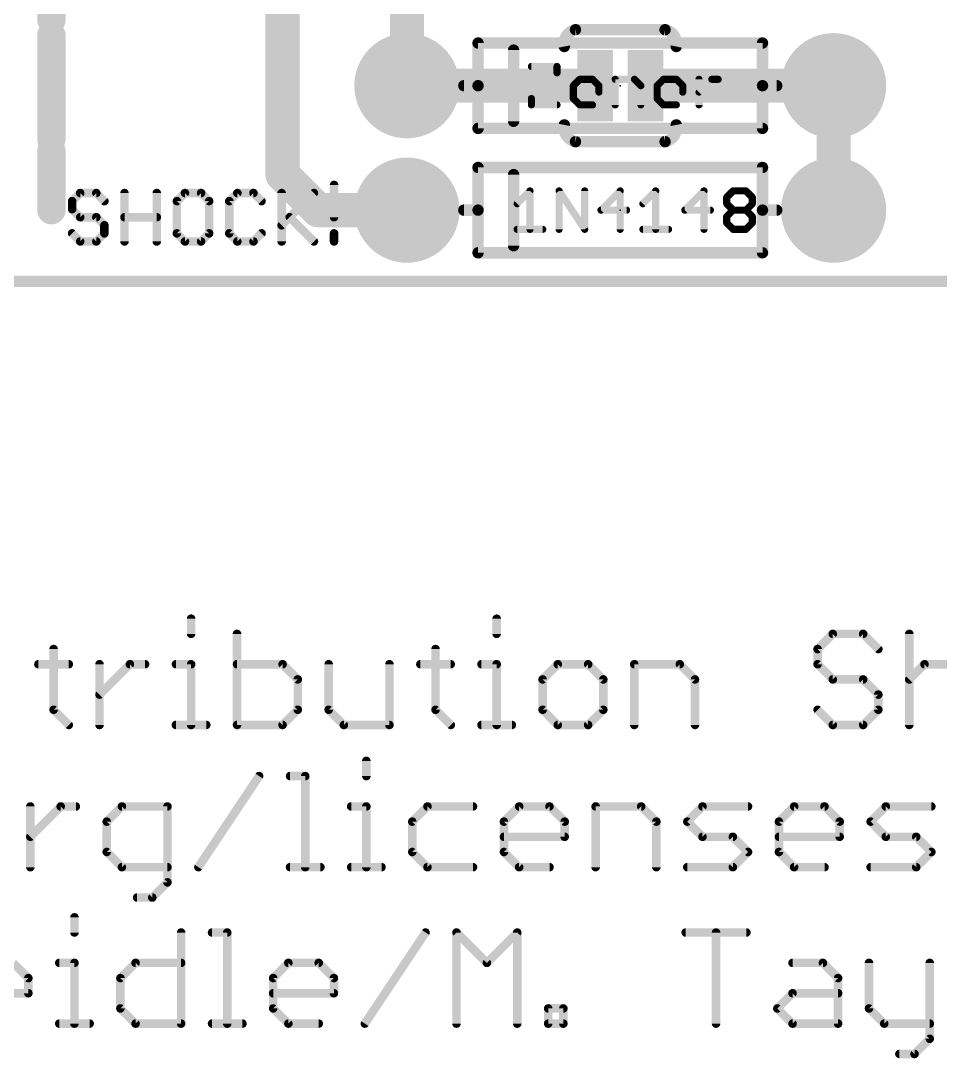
# Model space of a CAD drawing. Extents: x -31 to 86, y -14 to 53.
# Drawn here: x 37.24 to 53.66, y -13.88 to 4.65 of the extents above; entities that cross this region are included whole.
import ezdxf

# ---------------------------------------------------------------- set-up
doc = ezdxf.new("R2010")
doc.units = 0
for name, color, linetype in [('1', 12, 'CONTINUOUS'), ('16', 132, 'CONTINUOUS'), ('17', 110, 'CONTINUOUS'), ('20', 53, 'CONTINUOUS'), ('21', 41, 'CONTINUOUS'), ('22', 40, 'CONTINUOUS'), ('23', 53, 'CONTINUOUS'), ('24', 53, 'CONTINUOUS'), ('51', 53, 'CONTINUOUS')]:
    doc.layers.add(name, color=color, linetype=linetype)

# ---------------------------------------------------------------- blocks, each defined once
blk = doc.blocks.new('ROUNDP')
at = {"const_width": 0.5}
blk.add_lwpolyline([(0, -0.25, 1), (0, 0.25, 1), (0, -0.25)], format="xyb", dxfattribs=at)
blk = doc.blocks.new('RECT')
blk.add_solid([(-0.5, -0.5), (0.5, -0.5), (-0.5, 0.5), (0.5, 0.5)])

msp = doc.modelspace()

# ---------------------------------------------------------------- linework, layer by layer
at = {"layer": '1', "const_width": 0.6096}
for points in [[(41.91, 1.905), (41.91, 10.5475)], [(44.1325, 5.715), (44.1325, 3.4925)], [(42.545, 1.27), (41.91, 1.905)], [(44.1325, 1.27), (42.545, 1.27)]]:
    msp.add_lwpolyline(points, dxfattribs=at)
at = {"layer": '1', "const_width": 0.3048}
for points in [[(43.9801, 3.4925, 1), (44.2849, 3.4925)], [(42.0178, 2.0128, 1), (41.8022, 1.7972)], [(41.7576, 1.905, 1), (42.0624, 1.905)], [(42.545, 1.4224, 1), (42.545, 1.1176)], [(42.4372, 1.1622, 1), (42.6528, 1.3778)], [(44.1325, 1.1176, 1), (44.1325, 1.4224)]]:
    msp.add_lwpolyline(points, format="xyb", dxfattribs=at)
at = {"layer": '16', "const_width": 0.6096}
for points in [[(47.4925, 3.4925), (44.1325, 3.4925)], [(48.3925, 3.4925), (51.7525, 3.4925)], [(51.7525, 3.4925), (51.7525, 1.27)]]:
    msp.add_lwpolyline(points, dxfattribs=at)
at = {"layer": '16', "const_width": 0.3048}
for points in [[(44.1325, 3.6449, 1), (44.1325, 3.3401)], [(47.4925, 3.3401, 1), (47.4925, 3.6449)], [(48.3925, 3.6449, 1), (48.3925, 3.3401)], [(51.9049, 3.4925, 1), (51.6001, 3.4925)], [(51.7525, 3.3401, 1), (51.7525, 3.6449)], [(51.6001, 1.27, 1), (51.9049, 1.27)]]:
    msp.add_lwpolyline(points, format="xyb", dxfattribs=at)
at = {"layer": '20', "const_width": 0.2032}
msp.add_lwpolyline([(2.54, 0), (59.69, 0)], dxfattribs=at)
at = {"layer": '21'}
for points, const_width in [([(37.7825, 5.7834), (37.7825, 4.6697)], 0.508), ([(45.4025, 3.4925), (45.4025, 4.2545)], 0.2032), ([(45.4025, 4.2545), (50.4825, 4.2545)], 0.2032), ([(50.4825, 4.2545), (50.4825, 3.4925)], 0.2032), ([(46.0375, 2.8575), (46.0375, 4.1275)], 0.2032), ([(37.7825, 3.6537), (37.7825, 2.54)], 0.508), ([(46.355, 3.836), (46.8126, 3.836)], 0.127), ([(46.8126, 3.836), (46.8126, 3.7216)], 0.127), ([(46.8126, 3.7216), (46.355, 3.264)], 0.127), ([(45.4025, 3.4925), (45.1485, 3.4925)], 0.2032), ([(45.4025, 2.7305), (45.4025, 3.4925)], 0.2032), ([(47.1034, 3.4928), (47.2178, 3.6072)], 0.127), ([(47.1034, 3.264), (47.1034, 3.4928)], 0.127), ([(47.2178, 3.6072), (47.4466, 3.6072)], 0.127), ([(47.4466, 3.6072), (47.561, 3.4928)], 0.127), ([(47.561, 3.4928), (47.561, 3.3784)], 0.127), ([(47.8518, 3.1496), (47.8518, 3.6072)], 0.127), ([(47.8518, 3.6072), (48.195, 3.6072)], 0.127), ([(48.195, 3.6072), (48.3094, 3.4928)], 0.127), ([(48.3094, 3.4928), (48.3094, 3.1496)], 0.127), ([(48.6002, 3.4928), (48.7146, 3.6072)], 0.127), ([(48.6002, 3.264), (48.6002, 3.4928)], 0.127), ([(48.7146, 3.6072), (48.9434, 3.6072)], 0.127), ([(48.9434, 3.6072), (49.0578, 3.4928)], 0.127), ([(49.0578, 3.4928), (49.0578, 3.3784)], 0.127), ([(49.3487, 3.1496), (49.3487, 3.6072)], 0.127), ([(49.3487, 3.3784), (49.5775, 3.6072)], 0.127), ([(49.5775, 3.6072), (49.6919, 3.6072)], 0.127), ([(50.4825, 3.4925), (50.4825, 2.7305)], 0.2032), ([(50.4825, 3.4925), (50.7365, 3.4925)], 0.2032), ([(47.561, 3.3784), (47.1034, 3.3784)], 0.127), ([(49.0578, 3.3784), (48.6002, 3.3784)], 0.127), ([(46.355, 3.264), (46.355, 3.1496)], 0.127), ([(46.355, 3.1496), (46.8126, 3.1496)], 0.127), ([(47.2178, 3.1496), (47.1034, 3.264)], 0.127), ([(47.4466, 3.1496), (47.2178, 3.1496)], 0.127), ([(48.7146, 3.1496), (48.6002, 3.264)], 0.127), ([(48.9434, 3.1496), (48.7146, 3.1496)], 0.127), ([(50.4825, 2.7305), (45.4025, 2.7305)], 0.2032), ([(45.4025, 1.27), (45.4025, 2.032)], 0.2032), ([(45.4025, 2.032), (50.4825, 2.032)], 0.2032), ([(50.4825, 2.032), (50.4825, 1.27)], 0.2032), ([(46.0375, 0.635), (46.0375, 1.905)], 0.2032), ([(42.8304, 1.7196), (42.8304, 1.1434)], 0.1524), ([(46.101, 1.3847), (46.3298, 1.6135)], 0.127), ([(46.3298, 1.6135), (46.3298, 0.9271)], 0.127), ([(46.8494, 0.9271), (46.8494, 1.6135)], 0.127), ([(46.8494, 1.6135), (47.307, 0.9271)], 0.127), ([(47.307, 0.9271), (47.307, 1.6135)], 0.127), ([(47.941, 1.6135), (47.5978, 1.2703)], 0.127), ([(47.941, 0.9271), (47.941, 1.6135)], 0.127), ([(48.3462, 1.3847), (48.575, 1.6135)], 0.127), ([(48.575, 1.6135), (48.575, 0.9271)], 0.127), ([(49.4379, 1.6135), (49.0947, 1.2703)], 0.127), ([(49.4379, 0.9271), (49.4379, 1.6135)], 0.127), ([(49.8431, 1.4991), (49.9575, 1.6135)], 0.127), ([(49.9575, 1.6135), (50.1863, 1.6135)], 0.127), ([(50.1863, 1.6135), (50.3007, 1.4991)], 0.127), ([(38.2969, 1.5755), (38.1528, 1.4315)], 0.1524), ([(38.1528, 1.4315), (38.1528, 1.2874)], 0.1524), ([(38.585, 1.5755), (38.2969, 1.5755)], 0.1524), ([(38.7291, 1.4315), (38.585, 1.5755)], 0.1524), ([(39.0884, 0.7112), (39.0884, 1.5755)], 0.1524), ([(39.6646, 1.5755), (39.6646, 0.7112)], 0.1524), ([(40.1679, 1.5755), (40.0239, 1.4315)], 0.1524), ([(40.0239, 1.4315), (40.0239, 0.8553)], 0.1524), ([(40.456, 1.5755), (40.1679, 1.5755)], 0.1524), ([(40.6001, 1.4315), (40.456, 1.5755)], 0.1524), ([(40.6001, 0.8553), (40.6001, 1.4315)], 0.1524), ([(41.1035, 1.5755), (40.9594, 1.4315)], 0.1524), ([(40.9594, 1.4315), (40.9594, 0.8553)], 0.1524), ([(41.3916, 1.5755), (41.1035, 1.5755)], 0.1524), ([(41.5356, 1.4315), (41.3916, 1.5755)], 0.1524), ([(41.8949, 1.5755), (41.8949, 0.7112)], 0.1524), ([(41.8949, 0.9993), (42.4711, 1.5755)], 0.1524), ([(49.8431, 1.3847), (49.8431, 1.4991)], 0.127), ([(50.3007, 1.4991), (50.3007, 1.3847)], 0.127), ([(38.1528, 1.2874), (38.2969, 1.1434)], 0.1524), ([(45.4025, 1.27), (45.1485, 1.27)], 0.2032), ([(45.4025, 0.508), (45.4025, 1.27)], 0.2032), ([(47.5978, 1.2703), (48.0554, 1.2703)], 0.127), ([(49.0947, 1.2703), (49.5523, 1.2703)], 0.127), ([(49.9575, 1.2703), (49.8431, 1.3847)], 0.127), ([(49.8431, 1.1559), (49.9575, 1.2703)], 0.127), ([(49.9575, 1.2703), (50.1863, 1.2703)], 0.127), ([(50.3007, 1.3847), (50.1863, 1.2703)], 0.127), ([(50.1863, 1.2703), (50.3007, 1.1559)], 0.127), ([(50.4825, 1.27), (50.4825, 0.508)], 0.2032), ([(50.4825, 1.27), (50.7365, 1.27)], 0.2032), ([(38.2969, 1.1434), (38.585, 1.1434)], 0.1524), ([(38.585, 1.1434), (38.7291, 0.9993)], 0.1524), ([(39.0884, 1.1434), (39.6646, 1.1434)], 0.1524), ([(42.039, 1.1434), (42.4711, 0.7112)], 0.1524), ([(49.8431, 1.0415), (49.8431, 1.1559)], 0.127), ([(50.3007, 1.1559), (50.3007, 1.0415)], 0.127), ([(38.2969, 0.7112), (38.1528, 0.8553)], 0.1524), ([(38.7291, 0.8553), (38.585, 0.7112)], 0.1524), ([(38.7291, 0.9993), (38.7291, 0.8553)], 0.1524), ([(40.0239, 0.8553), (40.1679, 0.7112)], 0.1524), ([(40.456, 0.7112), (40.6001, 0.8553)], 0.1524), ([(40.9594, 0.8553), (41.1035, 0.7112)], 0.1524), ([(41.3916, 0.7112), (41.5356, 0.8553)], 0.1524), ([(42.8304, 0.8553), (42.8304, 0.7112)], 0.1524), ([(46.101, 0.9271), (46.5586, 0.9271)], 0.127), ([(48.3462, 0.9271), (48.8038, 0.9271)], 0.127), ([(49.9575, 0.9271), (49.8431, 1.0415)], 0.127), ([(50.1863, 0.9271), (49.9575, 0.9271)], 0.127), ([(50.3007, 1.0415), (50.1863, 0.9271)], 0.127), ([(38.585, 0.7112), (38.2969, 0.7112)], 0.1524), ([(40.1679, 0.7112), (40.456, 0.7112)], 0.1524), ([(41.1035, 0.7112), (41.3916, 0.7112)], 0.1524), ([(50.4825, 0.508), (45.4025, 0.508)], 0.2032)]:
    msp.add_lwpolyline(points, dxfattribs=dict(at, const_width=const_width))
for points, const_width in [([(37.6555, 4.6697, 1), (37.9095, 4.6697)], 0.254), ([(45.4533, 4.2545, 1), (45.3517, 4.2545)], 0.1016), ([(45.4025, 4.3053, 1), (45.4025, 4.2037)], 0.1016), ([(50.5333, 4.2545, 1), (50.4317, 4.2545)], 0.1016), ([(50.4825, 4.2037, 1), (50.4825, 4.3053)], 0.1016), ([(46.0883, 4.1275, 1), (45.9867, 4.1275)], 0.1016), ([(37.9095, 3.6537, 1), (37.6555, 3.6537)], 0.254), ([(46.355, 3.8677, 1), (46.355, 3.8042)], 0.0635), ([(46.8443, 3.836, 1), (46.7808, 3.836)], 0.0635), ([(46.8126, 3.8042, 1), (46.8126, 3.8677)], 0.0635), ([(46.7808, 3.7216, 1), (46.8443, 3.7216)], 0.0635), ([(46.835, 3.6991, 1), (46.7901, 3.744)], 0.0635), ([(45.1485, 3.5433, 1), (45.1485, 3.4417)], 0.1016), ([(45.4533, 3.4925, 1), (45.3517, 3.4925)], 0.1016), ([(45.3517, 3.4925, 1), (45.4533, 3.4925)], 0.1016), ([(45.4025, 3.4417, 1), (45.4025, 3.5433)], 0.1016), ([(47.1352, 3.4928, 1), (47.0717, 3.4928)], 0.0635), ([(47.081, 3.5152, 1), (47.1259, 3.4703)], 0.0635), ([(47.2178, 3.6389, 1), (47.2178, 3.5754)], 0.0635), ([(47.2403, 3.5847, 1), (47.1954, 3.6296)], 0.0635), ([(47.4691, 3.6296, 1), (47.4242, 3.5847)], 0.0635), ([(47.4466, 3.5754, 1), (47.4466, 3.6389)], 0.0635), ([(47.5928, 3.4928, 1), (47.5293, 3.4928)], 0.0635), ([(47.5386, 3.4703, 1), (47.5835, 3.5152)], 0.0635), ([(47.8836, 3.6072, 1), (47.8201, 3.6072)], 0.0635), ([(47.8518, 3.6389, 1), (47.8518, 3.5754)], 0.0635), ([(48.2175, 3.6296, 1), (48.1726, 3.5847)], 0.0635), ([(48.195, 3.5754, 1), (48.195, 3.6389)], 0.0635), ([(48.3412, 3.4928, 1), (48.2777, 3.4928)], 0.0635), ([(48.287, 3.4703, 1), (48.3319, 3.5152)], 0.0635), ([(48.632, 3.4928, 1), (48.5685, 3.4928)], 0.0635), ([(48.5778, 3.5152, 1), (48.6227, 3.4703)], 0.0635), ([(48.7146, 3.6389, 1), (48.7146, 3.5754)], 0.0635), ([(48.7371, 3.5847, 1), (48.6922, 3.6296)], 0.0635), ([(48.9659, 3.6296, 1), (48.921, 3.5847)], 0.0635), ([(48.9434, 3.5754, 1), (48.9434, 3.6389)], 0.0635), ([(49.0896, 3.4928, 1), (49.0261, 3.4928)], 0.0635), ([(49.0354, 3.4703, 1), (49.0803, 3.5152)], 0.0635), ([(49.3804, 3.6072, 1), (49.3169, 3.6072)], 0.0635), ([(49.5775, 3.6389, 1), (49.5775, 3.5754)], 0.0635), ([(49.5999, 3.5847, 1), (49.555, 3.6296)], 0.0635), ([(49.6919, 3.5754, 1), (49.6919, 3.6389)], 0.0635), ([(50.5333, 3.4925, 1), (50.4317, 3.4925)], 0.1016), ([(50.4825, 3.5433, 1), (50.4825, 3.4417)], 0.1016), ([(50.4317, 3.4925, 1), (50.5333, 3.4925)], 0.1016), ([(50.7365, 3.4417, 1), (50.7365, 3.5433)], 0.1016), ([(47.1034, 3.4101, 1), (47.1034, 3.3466)], 0.0635), ([(47.5293, 3.3784, 1), (47.5928, 3.3784)], 0.0635), ([(47.561, 3.3466, 1), (47.561, 3.4101)], 0.0635), ([(48.6002, 3.4101, 1), (48.6002, 3.3466)], 0.0635), ([(49.0261, 3.3784, 1), (49.0896, 3.3784)], 0.0635), ([(49.0578, 3.3466, 1), (49.0578, 3.4101)], 0.0635), ([(49.3262, 3.4008, 1), (49.3711, 3.3559)], 0.0635), ([(46.355, 3.1814, 1), (46.355, 3.1178)], 0.0635), ([(46.3325, 3.2864, 1), (46.3775, 3.2415)], 0.0635), ([(46.3868, 3.264, 1), (46.3233, 3.264)], 0.0635), ([(46.3233, 3.1496, 1), (46.3868, 3.1496)], 0.0635), ([(46.8126, 3.1178, 1), (46.8126, 3.1814)], 0.0635), ([(47.0717, 3.264, 1), (47.1352, 3.264)], 0.0635), ([(47.1259, 3.2864, 1), (47.081, 3.2415)], 0.0635), ([(47.2178, 3.1814, 1), (47.2178, 3.1178)], 0.0635), ([(47.1954, 3.1271, 1), (47.2403, 3.1721)], 0.0635), ([(47.4466, 3.1178, 1), (47.4466, 3.1814)], 0.0635), ([(47.8201, 3.1496, 1), (47.8836, 3.1496)], 0.0635), ([(48.2777, 3.1496, 1), (48.3412, 3.1496)], 0.0635), ([(48.5685, 3.264, 1), (48.632, 3.264)], 0.0635), ([(48.6227, 3.2864, 1), (48.5778, 3.2415)], 0.0635), ([(48.7146, 3.1814, 1), (48.7146, 3.1178)], 0.0635), ([(48.6922, 3.1271, 1), (48.7371, 3.1721)], 0.0635), ([(48.9434, 3.1178, 1), (48.9434, 3.1814)], 0.0635), ([(49.3169, 3.1496, 1), (49.3804, 3.1496)], 0.0635), ([(45.4025, 2.7813, 1), (45.4025, 2.6797)], 0.1016), ([(45.3517, 2.7305, 1), (45.4533, 2.7305)], 0.1016), ([(45.9867, 2.8575, 1), (46.0883, 2.8575)], 0.1016), ([(50.4317, 2.7305, 1), (50.5333, 2.7305)], 0.1016), ([(50.4825, 2.6797, 1), (50.4825, 2.7813)], 0.1016), ([(37.6555, 2.54, 1), (37.9095, 2.54)], 0.254), ([(45.4533, 2.032, 1), (45.3517, 2.032)], 0.1016), ([(45.4025, 2.0828, 1), (45.4025, 1.9812)], 0.1016), ([(50.5333, 2.032, 1), (50.4317, 2.032)], 0.1016), ([(50.4825, 1.9812, 1), (50.4825, 2.0828)], 0.1016), ([(46.0883, 1.905, 1), (45.9867, 1.905)], 0.1016), ([(42.8685, 1.7196, 1), (42.7923, 1.7196)], 0.0762), ([(46.3615, 1.6135, 1), (46.298, 1.6135)], 0.0635), ([(46.3522, 1.591, 1), (46.3073, 1.6359)], 0.0635), ([(46.8812, 1.6135, 1), (46.8177, 1.6135)], 0.0635), ([(46.8758, 1.6311, 1), (46.823, 1.5959)], 0.0635), ([(47.3388, 1.6135, 1), (47.2753, 1.6135)], 0.0635), ([(47.9728, 1.6135, 1), (47.9093, 1.6135)], 0.0635), ([(47.9635, 1.591, 1), (47.9186, 1.6359)], 0.0635), ([(48.6068, 1.6135, 1), (48.5433, 1.6135)], 0.0635), ([(48.5975, 1.591, 1), (48.5526, 1.6359)], 0.0635), ([(49.4696, 1.6135, 1), (49.4061, 1.6135)], 0.0635), ([(49.4603, 1.591, 1), (49.4154, 1.6359)], 0.0635), ([(49.9575, 1.6452, 1), (49.9575, 1.5817)], 0.0635), ([(49.9799, 1.591, 1), (49.935, 1.6359)], 0.0635), ([(50.2087, 1.6359, 1), (50.1638, 1.591)], 0.0635), ([(50.1863, 1.5817, 1), (50.1863, 1.6452)], 0.0635), ([(38.1909, 1.4315, 1), (38.1147, 1.4315)], 0.0762), ([(38.1259, 1.4584, 1), (38.1798, 1.4045)], 0.0762), ([(38.2969, 1.6136, 1), (38.2969, 1.5374)], 0.0762), ([(38.3238, 1.5486, 1), (38.27, 1.6025)], 0.0762), ([(38.6119, 1.6025, 1), (38.5581, 1.5486)], 0.0762), ([(38.585, 1.5374, 1), (38.585, 1.6136)], 0.0762), ([(38.7021, 1.4045, 1), (38.756, 1.4584)], 0.0762), ([(39.1265, 1.5755, 1), (39.0503, 1.5755)], 0.0762), ([(39.7027, 1.5755, 1), (39.6265, 1.5755)], 0.0762), ([(39.9969, 1.4584, 1), (40.0508, 1.4045)], 0.0762), ([(40.062, 1.4315, 1), (39.9858, 1.4315)], 0.0762), ([(40.1679, 1.6136, 1), (40.1679, 1.5374)], 0.0762), ([(40.1949, 1.5486, 1), (40.141, 1.6025)], 0.0762), ([(40.483, 1.6025, 1), (40.4291, 1.5486)], 0.0762), ([(40.456, 1.5374, 1), (40.456, 1.6136)], 0.0762), ([(40.6382, 1.4315, 1), (40.562, 1.4315)], 0.0762), ([(40.5732, 1.4045, 1), (40.627, 1.4584)], 0.0762), ([(40.9975, 1.4315, 1), (40.9213, 1.4315)], 0.0762), ([(40.9325, 1.4584, 1), (40.9863, 1.4045)], 0.0762), ([(41.1035, 1.6136, 1), (41.1035, 1.5374)], 0.0762), ([(41.1304, 1.5486, 1), (41.0765, 1.6025)], 0.0762), ([(41.4185, 1.6025, 1), (41.3646, 1.5486)], 0.0762), ([(41.3916, 1.5374, 1), (41.3916, 1.6136)], 0.0762), ([(41.5087, 1.4045, 1), (41.5626, 1.4584)], 0.0762), ([(41.933, 1.5755, 1), (41.8568, 1.5755)], 0.0762), ([(42.4981, 1.5486, 1), (42.4442, 1.6025)], 0.0762), ([(49.8748, 1.4991, 1), (49.8113, 1.4991)], 0.0635), ([(49.8206, 1.5215, 1), (49.8655, 1.4766)], 0.0635), ([(50.3324, 1.4991, 1), (50.2689, 1.4991)], 0.0635), ([(50.2782, 1.4766, 1), (50.3231, 1.5215)], 0.0635), ([(38.1798, 1.3144, 1), (38.1259, 1.2605)], 0.0762), ([(38.1147, 1.2874, 1), (38.1909, 1.2874)], 0.0762), ([(45.1485, 1.3208, 1), (45.1485, 1.2192)], 0.1016), ([(45.4533, 1.27, 1), (45.3517, 1.27)], 0.1016), ([(45.3517, 1.27, 1), (45.4533, 1.27)], 0.1016), ([(45.4025, 1.2192, 1), (45.4025, 1.3208)], 0.1016), ([(46.0785, 1.4071, 1), (46.1235, 1.3622)], 0.0635), ([(47.5978, 1.302, 1), (47.5978, 1.2385)], 0.0635), ([(47.5754, 1.2927, 1), (47.6203, 1.2478)], 0.0635), ([(48.0554, 1.2385, 1), (48.0554, 1.302)], 0.0635), ([(48.3238, 1.4071, 1), (48.3687, 1.3622)], 0.0635), ([(49.0947, 1.302, 1), (49.0947, 1.2385)], 0.0635), ([(49.0722, 1.2927, 1), (49.1171, 1.2478)], 0.0635), ([(49.5523, 1.2385, 1), (49.5523, 1.302)], 0.0635), ([(49.8655, 1.4071, 1), (49.8206, 1.3622)], 0.0635), ([(49.8113, 1.3847, 1), (49.8748, 1.3847)], 0.0635), ([(49.9575, 1.302, 1), (49.9575, 1.2385)], 0.0635), ([(49.9799, 1.2478, 1), (49.935, 1.2927)], 0.0635), ([(49.935, 1.2478, 1), (49.9799, 1.2927)], 0.0635), ([(50.2087, 1.2927, 1), (50.1638, 1.2478)], 0.0635), ([(50.1638, 1.2927, 1), (50.2087, 1.2478)], 0.0635), ([(50.1863, 1.2385, 1), (50.1863, 1.302)], 0.0635), ([(50.2689, 1.3847, 1), (50.3324, 1.3847)], 0.0635), ([(50.3231, 1.3622, 1), (50.2782, 1.4071)], 0.0635), ([(50.5333, 1.27, 1), (50.4317, 1.27)], 0.1016), ([(50.4825, 1.3208, 1), (50.4825, 1.2192)], 0.1016), ([(50.4317, 1.27, 1), (50.5333, 1.27)], 0.1016), ([(50.7365, 1.2192, 1), (50.7365, 1.3208)], 0.1016), ([(38.2969, 1.1815, 1), (38.2969, 1.1053)], 0.0762), ([(38.27, 1.1164, 1), (38.3238, 1.1703)], 0.0762), ([(38.6119, 1.1703, 1), (38.5581, 1.1164)], 0.0762), ([(38.585, 1.1053, 1), (38.585, 1.1815)], 0.0762), ([(39.0884, 1.1815, 1), (39.0884, 1.1053)], 0.0762), ([(39.6646, 1.1053, 1), (39.6646, 1.1815)], 0.0762), ([(42.0659, 1.1703, 1), (42.012, 1.1164)], 0.0762), ([(42.7923, 1.1434, 1), (42.8685, 1.1434)], 0.0762), ([(49.8748, 1.1559, 1), (49.8113, 1.1559)], 0.0635), ([(49.8206, 1.1783, 1), (49.8655, 1.1334)], 0.0635), ([(50.3324, 1.1559, 1), (50.2689, 1.1559)], 0.0635), ([(50.2782, 1.1334, 1), (50.3231, 1.1783)], 0.0635), ([(38.1798, 0.8822, 1), (38.1259, 0.8283)], 0.0762), ([(38.7672, 0.9993, 1), (38.691, 0.9993)], 0.0762), ([(38.7021, 0.9724, 1), (38.756, 1.0263)], 0.0762), ([(38.756, 0.8283, 1), (38.7021, 0.8822)], 0.0762), ([(40.0508, 0.8822, 1), (39.9969, 0.8283)], 0.0762), ([(40.627, 0.8283, 1), (40.5732, 0.8822)], 0.0762), ([(40.9863, 0.8822, 1), (40.9325, 0.8283)], 0.0762), ([(41.5626, 0.8283, 1), (41.5087, 0.8822)], 0.0762), ([(41.868, 1.0263, 1), (41.9219, 0.9724)], 0.0762), ([(42.8685, 0.8553, 1), (42.7923, 0.8553)], 0.0762), ([(46.101, 0.9588, 1), (46.101, 0.8954)], 0.0635), ([(46.298, 0.9271, 1), (46.3615, 0.9271)], 0.0635), ([(46.5586, 0.8954, 1), (46.5586, 0.9588)], 0.0635), ([(46.8177, 0.9271, 1), (46.8812, 0.9271)], 0.0635), ([(47.2753, 0.9271, 1), (47.3388, 0.9271)], 0.0635), ([(47.2806, 0.9095, 1), (47.3334, 0.9447)], 0.0635), ([(47.9093, 0.9271, 1), (47.9728, 0.9271)], 0.0635), ([(48.3462, 0.9588, 1), (48.3462, 0.8954)], 0.0635), ([(48.5433, 0.9271, 1), (48.6068, 0.9271)], 0.0635), ([(48.8038, 0.8954, 1), (48.8038, 0.9588)], 0.0635), ([(49.4061, 0.9271, 1), (49.4696, 0.9271)], 0.0635), ([(49.8655, 1.0639, 1), (49.8206, 1.019)], 0.0635), ([(49.8113, 1.0415, 1), (49.8748, 1.0415)], 0.0635), ([(49.9575, 0.9588, 1), (49.9575, 0.8954)], 0.0635), ([(49.935, 0.9046, 1), (49.9799, 0.9496)], 0.0635), ([(50.1638, 0.9496, 1), (50.2087, 0.9046)], 0.0635), ([(50.1863, 0.8954, 1), (50.1863, 0.9588)], 0.0635), ([(50.2689, 1.0415, 1), (50.3324, 1.0415)], 0.0635), ([(50.3231, 1.019, 1), (50.2782, 1.0639)], 0.0635), ([(38.2969, 0.7493, 1), (38.2969, 0.6731)], 0.0762), ([(38.27, 0.6843, 1), (38.3238, 0.7381)], 0.0762), ([(38.5581, 0.7381, 1), (38.6119, 0.6843)], 0.0762), ([(38.585, 0.6731, 1), (38.585, 0.7493)], 0.0762), ([(38.691, 0.8553, 1), (38.7672, 0.8553)], 0.0762), ([(39.0503, 0.7112, 1), (39.1265, 0.7112)], 0.0762), ([(39.6265, 0.7112, 1), (39.7027, 0.7112)], 0.0762), ([(39.9858, 0.8553, 1), (40.062, 0.8553)], 0.0762), ([(40.1679, 0.7493, 1), (40.1679, 0.6731)], 0.0762), ([(40.141, 0.6843, 1), (40.1949, 0.7381)], 0.0762), ([(40.4291, 0.7381, 1), (40.483, 0.6843)], 0.0762), ([(40.456, 0.6731, 1), (40.456, 0.7493)], 0.0762), ([(40.562, 0.8553, 1), (40.6382, 0.8553)], 0.0762), ([(40.9213, 0.8553, 1), (40.9975, 0.8553)], 0.0762), ([(41.1035, 0.7493, 1), (41.1035, 0.6731)], 0.0762), ([(41.0765, 0.6843, 1), (41.1304, 0.7381)], 0.0762), ([(41.3646, 0.7381, 1), (41.4185, 0.6843)], 0.0762), ([(41.3916, 0.6731, 1), (41.3916, 0.7493)], 0.0762), ([(41.8568, 0.7112, 1), (41.933, 0.7112)], 0.0762), ([(42.4442, 0.6843, 1), (42.4981, 0.7381)], 0.0762), ([(42.7923, 0.7112, 1), (42.8685, 0.7112)], 0.0762), ([(45.4025, 0.5588, 1), (45.4025, 0.4572)], 0.1016), ([(45.3517, 0.508, 1), (45.4533, 0.508)], 0.1016), ([(45.9867, 0.635, 1), (46.0883, 0.635)], 0.1016), ([(50.4317, 0.508, 1), (50.5333, 0.508)], 0.1016), ([(50.4825, 0.4572, 1), (50.4825, 0.5588)], 0.1016)]:
    msp.add_lwpolyline(points, format="xyb", dxfattribs=dict(at, const_width=const_width))
at = {"layer": '22'}
for points, const_width in [([(37.7825, 4.3906), (37.7825, 3.3383)], 0.508), ([(48.7425, 4.4925), (47.1425, 4.4925)], 0.2032), ([(37.7825, 2.3223), (37.7825, 1.27)], 0.508), ([(47.1425, 2.4925), (48.7425, 2.4925)], 0.2032)]:
    msp.add_lwpolyline(points, dxfattribs=dict(at, const_width=const_width))
for points, const_width in [([(37.9095, 4.3906, 1), (37.6555, 4.3906)], 0.254), ([(47.1425, 4.4925, 0.4142), (46.9425, 4.1925)], 0.2032), ([(47.1425, 4.5433, 1), (47.1425, 4.4417)], 0.1016), ([(47.1525, 4.4427, 1), (47.1325, 4.5423)], 0.1016), ([(48.9425, 4.1925, 0.4142), (48.7425, 4.4925)], 0.2032), ([(48.7525, 4.5423, 1), (48.7325, 4.4427)], 0.1016), ([(48.7425, 4.4417, 1), (48.7425, 4.5433)], 0.1016), ([(46.8927, 4.1825, 1), (46.9923, 4.2025)], 0.1016), ([(48.8927, 4.2025, 1), (48.9923, 4.1825)], 0.1016), ([(37.6555, 3.3383, 1), (37.9095, 3.3383)], 0.254), ([(46.9425, 2.7925, 0.4142), (47.1425, 2.4925)], 0.2032), ([(46.9923, 2.7825, 1), (46.8927, 2.8025)], 0.1016), ([(48.7425, 2.4925, 0.4142), (48.9425, 2.7925)], 0.2032), ([(48.9923, 2.8025, 1), (48.8927, 2.7825)], 0.1016), ([(37.9095, 2.3223, 1), (37.6555, 2.3223)], 0.254), ([(47.1425, 2.5433, 1), (47.1425, 2.4417)], 0.1016), ([(47.1325, 2.4427, 1), (47.1525, 2.5423)], 0.1016), ([(48.7325, 2.5423, 1), (48.7525, 2.4427)], 0.1016), ([(48.7425, 2.4417, 1), (48.7425, 2.5433)], 0.1016), ([(37.6555, 1.27, 1), (37.9095, 1.27)], 0.254)]:
    msp.add_lwpolyline(points, format="xyb", dxfattribs=dict(at, const_width=const_width))
at = {"layer": '23'}
for p in [(47.9425, 3.4925), (47.9425, 1.27)]:
    msp.add_point(p, dxfattribs=at)
at = {"layer": '24'}
msp.add_point((47.9425, 3.4925), dxfattribs=at)
at = {"layer": '51', "const_width": 0.1524}
for points in [[(40.2777, -6.0266), (40.2777, -6.2978)], [(45.7349, -6.0266), (45.7349, -6.2978)], [(41.098, -6.2978), (41.098, -7.9248)], [(51.7378, -6.2978), (51.4667, -6.569)], [(52.2801, -6.2978), (51.7378, -6.2978)], [(52.5513, -6.569), (52.2801, -6.2978)], [(53.1038, -6.2978), (53.1038, -7.9248)], [(37.822, -6.569), (37.822, -7.6536)], [(44.6435, -6.569), (44.6435, -7.6536)], [(51.4667, -6.569), (51.4667, -6.8401)], [(37.5508, -6.8401), (38.0932, -6.8401)], [(38.6423, -7.9248), (38.6423, -6.8401)], [(38.6423, -7.3825), (39.1846, -6.8401)], [(39.1846, -6.8401), (39.4558, -6.8401)], [(40.0066, -6.8401), (40.2777, -6.8401)], [(40.2777, -6.8401), (40.2777, -7.9248)], [(41.9115, -6.8401), (41.098, -6.8401)], [(42.1827, -7.1113), (41.9115, -6.8401)], [(42.7352, -6.8401), (42.7352, -7.6536)], [(43.8198, -7.9248), (43.8198, -6.8401)], [(44.3723, -6.8401), (44.9146, -6.8401)], [(45.4637, -6.8401), (45.7349, -6.8401)], [(45.7349, -6.8401), (45.7349, -7.9248)], [(46.8263, -6.8401), (46.5552, -7.1113)], [(47.3687, -6.8401), (46.8263, -6.8401)], [(47.6398, -7.1113), (47.3687, -6.8401)], [(48.1923, -7.9248), (48.1923, -6.8401)], [(48.1923, -6.8401), (49.0058, -6.8401)], [(49.0058, -6.8401), (49.277, -7.1113)], [(51.4667, -6.8401), (51.7378, -7.1113)], [(53.1038, -7.1113), (53.375, -6.8401)], [(53.375, -6.8401), (53.9173, -6.8401)], [(42.1827, -7.6536), (42.1827, -7.1113)], [(46.5552, -7.1113), (46.5552, -7.6536)], [(47.6398, -7.6536), (47.6398, -7.1113)], [(49.277, -7.1113), (49.277, -7.9248)], [(51.7378, -7.1113), (52.2801, -7.1113)], [(52.2801, -7.1113), (52.5513, -7.3825)], [(52.5513, -7.3825), (52.5513, -7.6536)], [(37.822, -7.6536), (38.0932, -7.9248)], [(41.9115, -7.9248), (42.1827, -7.6536)], [(42.7352, -7.6536), (43.0063, -7.9248)], [(44.6435, -7.6536), (44.9146, -7.9248)], [(46.5552, -7.6536), (46.8263, -7.9248)], [(47.3687, -7.9248), (47.6398, -7.6536)], [(51.7378, -7.9248), (51.4667, -7.6536)], [(52.5513, -7.6536), (52.2801, -7.9248)], [(40.0066, -7.9248), (40.5489, -7.9248)], [(41.098, -7.9248), (41.9115, -7.9248)], [(43.0063, -7.9248), (43.8198, -7.9248)], [(45.4637, -7.9248), (46.0061, -7.9248)], [(46.8263, -7.9248), (47.3687, -7.9248)], [(52.2801, -7.9248), (51.7378, -7.9248)], [(43.4076, -8.5666), (43.4076, -8.8378)], [(40.4078, -10.4648), (41.4925, -8.8378)], [(42.045, -8.8378), (42.3161, -8.8378)], [(42.3161, -8.8378), (42.3161, -10.4648)], [(37.4064, -10.4648), (37.4064, -9.3801)], [(37.4064, -9.9225), (37.9487, -9.3801)], [(37.9487, -9.3801), (38.2199, -9.3801)], [(39.0418, -9.3801), (38.7707, -9.6513)], [(39.8553, -9.3801), (39.0418, -9.3801)], [(39.8553, -10.736), (39.8553, -9.3801)], [(43.1364, -9.3801), (43.4076, -9.3801)], [(43.4076, -9.3801), (43.4076, -10.4648)], [(44.499, -9.3801), (44.2279, -9.6513)], [(45.3125, -9.3801), (44.499, -9.3801)], [(45.865, -9.6513), (46.1362, -9.3801)], [(46.1362, -9.3801), (46.6785, -9.3801)], [(46.6785, -9.3801), (46.9497, -9.6513)], [(47.5022, -10.4648), (47.5022, -9.3801)], [(47.5022, -9.3801), (48.3157, -9.3801)], [(48.3157, -9.3801), (48.5868, -9.6513)], [(49.1393, -9.6513), (49.4105, -9.3801)], [(49.4105, -9.3801), (50.224, -9.3801)], [(50.7765, -9.6513), (51.0476, -9.3801)], [(51.0476, -9.3801), (51.59, -9.3801)], [(51.59, -9.3801), (51.8611, -9.6513)], [(52.4136, -9.6513), (52.6848, -9.3801)], [(52.6848, -9.3801), (53.4983, -9.3801)], [(38.7707, -9.6513), (38.7707, -10.1936)], [(44.2279, -9.6513), (44.2279, -10.1936)], [(45.865, -10.1936), (45.865, -9.6513)], [(46.9497, -9.6513), (46.9497, -9.9225)], [(48.5868, -9.6513), (48.5868, -10.4648)], [(49.4105, -9.9225), (49.1393, -9.6513)], [(50.7765, -10.1936), (50.7765, -9.6513)], [(51.8611, -9.6513), (51.8611, -9.9225)], [(52.6848, -9.9225), (52.4136, -9.6513)], [(46.9497, -9.9225), (45.865, -9.9225)], [(49.9528, -9.9225), (49.4105, -9.9225)], [(50.224, -10.1936), (49.9528, -9.9225)], [(51.8611, -9.9225), (50.7765, -9.9225)], [(53.2271, -9.9225), (52.6848, -9.9225)], [(53.4983, -10.1936), (53.2271, -9.9225)], [(38.7707, -10.1936), (39.0418, -10.4648)], [(44.2279, -10.1936), (44.499, -10.4648)], [(46.1362, -10.4648), (45.865, -10.1936)], [(49.9528, -10.4648), (50.224, -10.1936)], [(51.0476, -10.4648), (50.7765, -10.1936)], [(53.2271, -10.4648), (53.4983, -10.1936)], [(39.0418, -10.4648), (39.8553, -10.4648)], [(42.045, -10.4648), (42.5873, -10.4648)], [(43.1364, -10.4648), (43.6787, -10.4648)], [(44.499, -10.4648), (45.3125, -10.4648)], [(46.6785, -10.4648), (46.1362, -10.4648)], [(49.1393, -10.4648), (49.9528, -10.4648)], [(51.59, -10.4648), (51.0476, -10.4648)], [(52.4136, -10.4648), (53.2271, -10.4648)], [(39.5842, -11.0071), (39.8553, -10.736)], [(39.313, -11.0071), (39.5842, -11.0071)], [(38.1946, -11.3606), (38.1946, -11.6318)], [(40.0995, -11.6318), (40.0995, -13.2588)], [(40.652, -11.6318), (40.9232, -11.6318)], [(40.9232, -11.6318), (40.9232, -13.2588)], [(43.3806, -13.2588), (44.4653, -11.6318)], [(45.0177, -13.2588), (45.0177, -11.6318)], [(45.0177, -11.6318), (45.5601, -12.1741)], [(45.5601, -12.1741), (46.1024, -11.6318)], [(46.1024, -11.6318), (46.1024, -13.2588)], [(49.1106, -11.6318), (50.1953, -11.6318)], [(49.653, -13.2588), (49.653, -11.6318)], [(37.0997, -12.1741), (37.3709, -12.4453)], [(37.9234, -12.1741), (38.1946, -12.1741)], [(38.1946, -12.1741), (38.1946, -13.2588)], [(39.0148, -12.4453), (39.286, -12.1741)], [(39.286, -12.1741), (40.0995, -12.1741)], [(41.7434, -12.4453), (42.0146, -12.1741)], [(42.0146, -12.1741), (42.5569, -12.1741)], [(42.5569, -12.1741), (42.8281, -12.4453)], [(51.019, -12.1741), (51.5613, -12.1741)], [(51.5613, -12.1741), (51.8325, -12.4453)], [(52.385, -12.1741), (52.385, -12.9876)], [(53.4696, -12.1741), (53.4696, -13.53)], [(37.3709, -12.4453), (37.3709, -12.7165)], [(39.0148, -12.9876), (39.0148, -12.4453)], [(41.7434, -12.9876), (41.7434, -12.4453)], [(42.8281, -12.4453), (42.8281, -12.7165)], [(51.8325, -12.4453), (51.8325, -13.2588)], [(37.3709, -12.7165), (36.2862, -12.7165)], [(42.8281, -12.7165), (41.7434, -12.7165)], [(50.7478, -12.9876), (51.019, -12.7165)], [(51.019, -12.7165), (51.8325, -12.7165)], [(39.286, -13.2588), (39.0148, -12.9876)], [(42.0146, -13.2588), (41.7434, -12.9876)], [(46.6549, -13.2588), (46.6549, -12.9876)], [(46.6549, -12.9876), (46.9261, -12.9876)], [(46.9261, -12.9876), (46.9261, -13.2588)], [(51.019, -13.2588), (50.7478, -12.9876)], [(52.385, -12.9876), (52.6561, -13.2588)], [(37.9234, -13.2588), (38.4657, -13.2588)], [(40.0995, -13.2588), (39.286, -13.2588)], [(40.652, -13.2588), (41.1943, -13.2588)], [(42.5569, -13.2588), (42.0146, -13.2588)], [(46.9261, -13.2588), (46.6549, -13.2588)], [(51.8325, -13.2588), (51.019, -13.2588)], [(52.6561, -13.2588), (53.4696, -13.2588)], [(53.4696, -13.53), (53.1984, -13.8011)], [(53.1984, -13.8011), (52.9273, -13.8011)]]:
    msp.add_lwpolyline(points, dxfattribs=at)
at = {"layer": '51', "const_width": 0.0762}
for points in [[(40.3158, -6.0266, 1), (40.2396, -6.0266)], [(45.773, -6.0266, 1), (45.6968, -6.0266)], [(40.2396, -6.2978, 1), (40.3158, -6.2978)], [(41.1361, -6.2978, 1), (41.0599, -6.2978)], [(45.6968, -6.2978, 1), (45.773, -6.2978)], [(51.7378, -6.2597, 1), (51.7378, -6.3359)], [(51.7648, -6.3248, 1), (51.7109, -6.2709)], [(52.3071, -6.2709, 1), (52.2532, -6.3248)], [(52.2801, -6.3359, 1), (52.2801, -6.2597)], [(53.1419, -6.2978, 1), (53.0657, -6.2978)], [(37.8601, -6.569, 1), (37.7839, -6.569)], [(44.6816, -6.569, 1), (44.6054, -6.569)], [(51.4397, -6.542, 1), (51.4936, -6.5959)], [(51.5048, -6.569, 1), (51.4286, -6.569)], [(52.5244, -6.5959, 1), (52.5783, -6.542)], [(37.5508, -6.802, 1), (37.5508, -6.8782)], [(38.0932, -6.8782, 1), (38.0932, -6.802)], [(38.6804, -6.8401, 1), (38.6042, -6.8401)], [(39.1846, -6.802, 1), (39.1846, -6.8782)], [(39.2115, -6.8671, 1), (39.1576, -6.8132)], [(39.4558, -6.8782, 1), (39.4558, -6.802)], [(40.0066, -6.802, 1), (40.0066, -6.8782)], [(40.3158, -6.8401, 1), (40.2396, -6.8401)], [(40.2777, -6.8782, 1), (40.2777, -6.802)], [(41.098, -6.802, 1), (41.098, -6.8782)], [(41.9384, -6.8132, 1), (41.8845, -6.8671)], [(41.9115, -6.8782, 1), (41.9115, -6.802)], [(42.7733, -6.8401, 1), (42.6971, -6.8401)], [(43.8579, -6.8401, 1), (43.7817, -6.8401)], [(44.3723, -6.802, 1), (44.3723, -6.8782)], [(44.9146, -6.8782, 1), (44.9146, -6.802)], [(45.4637, -6.802, 1), (45.4637, -6.8782)], [(45.773, -6.8401, 1), (45.6968, -6.8401)], [(45.7349, -6.8782, 1), (45.7349, -6.802)], [(46.8263, -6.802, 1), (46.8263, -6.8782)], [(46.8533, -6.8671, 1), (46.7994, -6.8132)], [(47.3956, -6.8132, 1), (47.3417, -6.8671)], [(47.3687, -6.8782, 1), (47.3687, -6.802)], [(48.2304, -6.8401, 1), (48.1542, -6.8401)], [(48.1923, -6.802, 1), (48.1923, -6.8782)], [(49.0328, -6.8132, 1), (48.9789, -6.8671)], [(49.0058, -6.8782, 1), (49.0058, -6.802)], [(51.4936, -6.8132, 1), (51.4397, -6.8671)], [(51.4286, -6.8401, 1), (51.5048, -6.8401)], [(53.375, -6.802, 1), (53.375, -6.8782)], [(53.4019, -6.8671, 1), (53.348, -6.8132)], [(42.2208, -7.1113, 1), (42.1446, -7.1113)], [(46.5933, -7.1113, 1), (46.5171, -7.1113)], [(47.6779, -7.1113, 1), (47.6017, -7.1113)], [(49.3151, -7.1113, 1), (49.2389, -7.1113)], [(51.7378, -7.0732, 1), (51.7378, -7.1494)], [(52.3071, -7.0844, 1), (52.2532, -7.1382)], [(52.2801, -7.1494, 1), (52.2801, -7.0732)], [(42.1557, -7.1382, 1), (42.2096, -7.0844)], [(46.5282, -7.0844, 1), (46.5821, -7.1382)], [(47.6129, -7.1382, 1), (47.6668, -7.0844)], [(49.2501, -7.1382, 1), (49.3039, -7.0844)], [(51.7109, -7.1382, 1), (51.7648, -7.0844)], [(53.0769, -7.0844, 1), (53.1308, -7.1382)], [(38.6153, -7.3555, 1), (38.6692, -7.4094)], [(52.5894, -7.3825, 1), (52.5132, -7.3825)], [(52.5244, -7.4094, 1), (52.5783, -7.3555)], [(37.8489, -7.6267, 1), (37.795, -7.6806)], [(42.2096, -7.6806, 1), (42.1557, -7.6267)], [(42.7621, -7.6267, 1), (42.7082, -7.6806)], [(44.6704, -7.6267, 1), (44.6165, -7.6806)], [(46.5821, -7.6267, 1), (46.5282, -7.6806)], [(47.6668, -7.6806, 1), (47.6129, -7.6267)], [(51.4936, -7.6267, 1), (51.4397, -7.6806)], [(52.5783, -7.6806, 1), (52.5244, -7.6267)], [(37.7839, -7.6536, 1), (37.8601, -7.6536)], [(42.1446, -7.6536, 1), (42.2208, -7.6536)], [(42.6971, -7.6536, 1), (42.7733, -7.6536)], [(44.6054, -7.6536, 1), (44.6816, -7.6536)], [(46.5171, -7.6536, 1), (46.5933, -7.6536)], [(47.6017, -7.6536, 1), (47.6779, -7.6536)], [(52.5132, -7.6536, 1), (52.5894, -7.6536)], [(38.0662, -7.9517, 1), (38.1201, -7.8979)], [(38.6042, -7.9248, 1), (38.6804, -7.9248)], [(40.0066, -7.8867, 1), (40.0066, -7.9629)], [(40.2396, -7.9248, 1), (40.3158, -7.9248)], [(40.5489, -7.9629, 1), (40.5489, -7.8867)], [(41.098, -7.8867, 1), (41.098, -7.9629)], [(41.0599, -7.9248, 1), (41.1361, -7.9248)], [(41.8846, -7.8979, 1), (41.9384, -7.9517)], [(41.9115, -7.9629, 1), (41.9115, -7.8867)], [(43.0063, -7.8867, 1), (43.0063, -7.9629)], [(42.9794, -7.9517, 1), (43.0333, -7.8979)], [(43.7817, -7.9248, 1), (43.8579, -7.9248)], [(43.8198, -7.9629, 1), (43.8198, -7.8867)], [(44.8877, -7.9517, 1), (44.9416, -7.8979)], [(45.4637, -7.8867, 1), (45.4637, -7.9629)], [(45.6968, -7.9248, 1), (45.773, -7.9248)], [(46.0061, -7.9629, 1), (46.0061, -7.8867)], [(46.8263, -7.8867, 1), (46.8263, -7.9629)], [(46.7994, -7.9517, 1), (46.8533, -7.8979)], [(47.3417, -7.8979, 1), (47.3956, -7.9517)], [(47.3687, -7.9629, 1), (47.3687, -7.8867)], [(48.1542, -7.9248, 1), (48.2304, -7.9248)], [(49.2389, -7.9248, 1), (49.3151, -7.9248)], [(51.7378, -7.8867, 1), (51.7378, -7.9629)], [(51.7109, -7.9517, 1), (51.7648, -7.8979)], [(52.2532, -7.8979, 1), (52.3071, -7.9517)], [(52.2801, -7.9629, 1), (52.2801, -7.8867)], [(53.0657, -7.9248, 1), (53.1419, -7.9248)], [(43.4457, -8.5666, 1), (43.3695, -8.5666)], [(41.5242, -8.8589, 1), (41.4608, -8.8167)], [(42.045, -8.7997, 1), (42.045, -8.8759)], [(42.3542, -8.8378, 1), (42.278, -8.8378)], [(42.3161, -8.8759, 1), (42.3161, -8.7997)], [(43.3695, -8.8378, 1), (43.4457, -8.8378)], [(37.4445, -9.3801, 1), (37.3683, -9.3801)], [(37.9487, -9.342, 1), (37.9487, -9.4182)], [(37.9756, -9.4071, 1), (37.9218, -9.3532)], [(38.2199, -9.4182, 1), (38.2199, -9.342)], [(39.0418, -9.342, 1), (39.0418, -9.4182)], [(39.0688, -9.4071, 1), (39.0149, -9.3532)], [(39.8934, -9.3801, 1), (39.8172, -9.3801)], [(39.8553, -9.4182, 1), (39.8553, -9.342)], [(43.1364, -9.342, 1), (43.1364, -9.4182)], [(43.4457, -9.3801, 1), (43.3695, -9.3801)], [(43.4076, -9.4182, 1), (43.4076, -9.342)], [(44.499, -9.342, 1), (44.499, -9.4182)], [(44.526, -9.4071, 1), (44.4721, -9.3532)], [(45.3125, -9.4182, 1), (45.3125, -9.342)], [(46.1362, -9.342, 1), (46.1362, -9.4182)], [(46.1631, -9.4071, 1), (46.1092, -9.3532)], [(46.7054, -9.3532, 1), (46.6516, -9.4071)], [(46.6785, -9.4182, 1), (46.6785, -9.342)], [(47.5403, -9.3801, 1), (47.4641, -9.3801)], [(47.5022, -9.342, 1), (47.5022, -9.4182)], [(48.3426, -9.3532, 1), (48.2887, -9.4071)], [(48.3157, -9.4182, 1), (48.3157, -9.342)], [(49.4105, -9.342, 1), (49.4105, -9.4182)], [(49.4374, -9.4071, 1), (49.3835, -9.3532)], [(50.224, -9.4182, 1), (50.224, -9.342)], [(51.0476, -9.342, 1), (51.0476, -9.4182)], [(51.0746, -9.4071, 1), (51.0207, -9.3532)], [(51.6169, -9.3532, 1), (51.563, -9.4071)], [(51.59, -9.4182, 1), (51.59, -9.342)], [(52.6848, -9.342, 1), (52.6848, -9.4182)], [(52.7117, -9.4071, 1), (52.6579, -9.3532)], [(53.4983, -9.4182, 1), (53.4983, -9.342)], [(38.8088, -9.6513, 1), (38.7326, -9.6513)], [(38.7437, -9.6244, 1), (38.7976, -9.6782)], [(44.266, -9.6513, 1), (44.1898, -9.6513)], [(44.2009, -9.6244, 1), (44.2548, -9.6782)], [(45.9031, -9.6513, 1), (45.8269, -9.6513)], [(45.8381, -9.6244, 1), (45.892, -9.6782)], [(46.9878, -9.6513, 1), (46.9116, -9.6513)], [(46.9227, -9.6782, 1), (46.9766, -9.6244)], [(48.6249, -9.6513, 1), (48.5487, -9.6513)], [(48.5599, -9.6782, 1), (48.6138, -9.6244)], [(49.1663, -9.6244, 1), (49.1124, -9.6782)], [(49.1124, -9.6244, 1), (49.1663, -9.6782)], [(50.8146, -9.6513, 1), (50.7384, -9.6513)], [(50.7495, -9.6244, 1), (50.8034, -9.6782)], [(51.8992, -9.6513, 1), (51.823, -9.6513)], [(51.8342, -9.6782, 1), (51.8881, -9.6244)], [(52.4406, -9.6244, 1), (52.3867, -9.6782)], [(52.3867, -9.6244, 1), (52.4406, -9.6782)], [(37.3794, -9.8955, 1), (37.4333, -9.9494)], [(45.865, -9.8844, 1), (45.865, -9.9606)], [(46.9116, -9.9225, 1), (46.9878, -9.9225)], [(46.9497, -9.9606, 1), (46.9497, -9.8844)], [(49.4105, -9.8844, 1), (49.4105, -9.9606)], [(49.3835, -9.9494, 1), (49.4374, -9.8955)], [(49.9798, -9.8955, 1), (49.9259, -9.9494)], [(49.9528, -9.9606, 1), (49.9528, -9.8844)], [(50.7765, -9.8844, 1), (50.7765, -9.9606)], [(51.823, -9.9225, 1), (51.8992, -9.9225)], [(51.8611, -9.9606, 1), (51.8611, -9.8844)], [(52.6848, -9.8844, 1), (52.6848, -9.9606)], [(52.6579, -9.9494, 1), (52.7117, -9.8955)], [(53.2541, -9.8955, 1), (53.2002, -9.9494)], [(53.2271, -9.9606, 1), (53.2271, -9.8844)], [(38.7976, -10.1667, 1), (38.7437, -10.2206)], [(38.7326, -10.1936, 1), (38.8088, -10.1936)], [(44.2548, -10.1667, 1), (44.2009, -10.2206)], [(44.1898, -10.1936, 1), (44.266, -10.1936)], [(45.892, -10.1667, 1), (45.8381, -10.2206)], [(45.8269, -10.1936, 1), (45.9031, -10.1936)], [(50.2509, -10.2206, 1), (50.197, -10.1667)], [(50.197, -10.2206, 1), (50.2509, -10.1667)], [(50.8034, -10.1667, 1), (50.7495, -10.2206)], [(50.7384, -10.1936, 1), (50.8146, -10.1936)], [(53.5252, -10.2206, 1), (53.4714, -10.1667)], [(53.4714, -10.2206, 1), (53.5252, -10.1667)], [(37.3683, -10.4648, 1), (37.4445, -10.4648)], [(39.0418, -10.4267, 1), (39.0418, -10.5029)], [(39.0149, -10.4917, 1), (39.0688, -10.4379)], [(39.8553, -10.5029, 1), (39.8553, -10.4267)], [(40.3761, -10.4437, 1), (40.4395, -10.4859)], [(42.045, -10.4267, 1), (42.045, -10.5029)], [(42.278, -10.4648, 1), (42.3542, -10.4648)], [(42.5873, -10.5029, 1), (42.5873, -10.4267)], [(43.1364, -10.4267, 1), (43.1364, -10.5029)], [(43.3695, -10.4648, 1), (43.4457, -10.4648)], [(43.6787, -10.5029, 1), (43.6787, -10.4267)], [(44.499, -10.4267, 1), (44.499, -10.5029)], [(44.4721, -10.4917, 1), (44.526, -10.4379)], [(45.3125, -10.5029, 1), (45.3125, -10.4267)], [(46.1362, -10.4267, 1), (46.1362, -10.5029)], [(46.1092, -10.4917, 1), (46.1631, -10.4379)], [(46.6785, -10.5029, 1), (46.6785, -10.4267)], [(47.4641, -10.4648, 1), (47.5403, -10.4648)], [(48.5487, -10.4648, 1), (48.6249, -10.4648)], [(49.1393, -10.4267, 1), (49.1393, -10.5029)], [(49.9259, -10.4379, 1), (49.9798, -10.4917)], [(49.9528, -10.5029, 1), (49.9528, -10.4267)], [(51.0476, -10.4267, 1), (51.0476, -10.5029)], [(51.0207, -10.4917, 1), (51.0746, -10.4379)], [(51.59, -10.5029, 1), (51.59, -10.4267)], [(52.4136, -10.4267, 1), (52.4136, -10.5029)], [(53.2002, -10.4379, 1), (53.2541, -10.4917)], [(53.2271, -10.5029, 1), (53.2271, -10.4267)], [(39.8172, -10.736, 1), (39.8934, -10.736)], [(39.8823, -10.7629, 1), (39.8284, -10.709)], [(39.313, -10.969, 1), (39.313, -11.0452)], [(39.5842, -11.0452, 1), (39.5842, -10.969)], [(39.5572, -10.9802, 1), (39.6111, -11.0341)], [(38.2327, -11.3606, 1), (38.1565, -11.3606)], [(38.1565, -11.6318, 1), (38.2327, -11.6318)], [(40.1376, -11.6318, 1), (40.0614, -11.6318)], [(40.652, -11.5937, 1), (40.652, -11.6699)], [(40.9613, -11.6318, 1), (40.8851, -11.6318)], [(40.9232, -11.6699, 1), (40.9232, -11.5937)], [(44.497, -11.6529, 1), (44.4335, -11.6107)], [(45.0558, -11.6318, 1), (44.9796, -11.6318)], [(45.0447, -11.6049, 1), (44.9908, -11.6588)], [(46.1405, -11.6318, 1), (46.0643, -11.6318)], [(46.1293, -11.6588, 1), (46.0755, -11.6049)], [(49.1106, -11.5937, 1), (49.1106, -11.6699)], [(49.6911, -11.6318, 1), (49.6149, -11.6318)], [(50.1953, -11.6699, 1), (50.1953, -11.5937)], [(37.9234, -12.136, 1), (37.9234, -12.2122)], [(38.2327, -12.1741, 1), (38.1565, -12.1741)], [(38.1946, -12.2122, 1), (38.1946, -12.136)], [(39.286, -12.136, 1), (39.286, -12.2122)], [(39.3129, -12.2011, 1), (39.2591, -12.1472)], [(40.0995, -12.2122, 1), (40.0995, -12.136)], [(42.0146, -12.136, 1), (42.0146, -12.2122)], [(42.0415, -12.2011, 1), (41.9877, -12.1472)], [(42.5839, -12.1472, 1), (42.53, -12.2011)], [(42.5569, -12.2122, 1), (42.5569, -12.136)], [(45.5331, -12.1472, 1), (45.587, -12.2011)], [(45.5331, -12.2011, 1), (45.587, -12.1472)], [(51.019, -12.136, 1), (51.019, -12.2122)], [(51.5882, -12.1472, 1), (51.5343, -12.2011)], [(51.5613, -12.2122, 1), (51.5613, -12.136)], [(52.4231, -12.1741, 1), (52.3469, -12.1741)], [(53.5077, -12.1741, 1), (53.4315, -12.1741)], [(37.409, -12.4453, 1), (37.3328, -12.4453)], [(37.344, -12.4722, 1), (37.3978, -12.4184)], [(39.0529, -12.4453, 1), (38.9767, -12.4453)], [(38.9879, -12.4184, 1), (39.0418, -12.4722)], [(41.7815, -12.4453, 1), (41.7053, -12.4453)], [(41.7165, -12.4184, 1), (41.7704, -12.4722)], [(42.8662, -12.4453, 1), (42.79, -12.4453)], [(42.8012, -12.4722, 1), (42.855, -12.4184)], [(51.8706, -12.4453, 1), (51.7944, -12.4453)], [(51.8055, -12.4722, 1), (51.8594, -12.4184)], [(37.3328, -12.7165, 1), (37.409, -12.7165)], [(37.3709, -12.7546, 1), (37.3709, -12.6784)], [(41.7434, -12.6784, 1), (41.7434, -12.7546)], [(42.79, -12.7165, 1), (42.8662, -12.7165)], [(42.8281, -12.7546, 1), (42.8281, -12.6784)], [(51.019, -12.6784, 1), (51.019, -12.7546)], [(51.0459, -12.7434, 1), (50.992, -12.6895)], [(51.8325, -12.7546, 1), (51.8325, -12.6784)], [(39.0418, -12.9607, 1), (38.9879, -13.0146)], [(38.9767, -12.9876, 1), (39.0529, -12.9876)], [(41.7704, -12.9607, 1), (41.7165, -13.0146)], [(41.7053, -12.9876, 1), (41.7815, -12.9876)], [(46.693, -12.9876, 1), (46.6168, -12.9876)], [(46.6549, -12.9495, 1), (46.6549, -13.0257)], [(46.9642, -12.9876, 1), (46.888, -12.9876)], [(46.9261, -13.0257, 1), (46.9261, -12.9495)], [(50.7747, -12.9607, 1), (50.7209, -13.0146)], [(50.7209, -12.9607, 1), (50.7747, -13.0146)], [(52.4119, -12.9607, 1), (52.358, -13.0146)], [(52.3469, -12.9876, 1), (52.4231, -12.9876)], [(37.9234, -13.2207, 1), (37.9234, -13.2969)], [(38.1565, -13.2588, 1), (38.2327, -13.2588)], [(38.4657, -13.2969, 1), (38.4657, -13.2207)], [(39.286, -13.2207, 1), (39.286, -13.2969)], [(39.2591, -13.2857, 1), (39.3129, -13.2319)], [(40.0614, -13.2588, 1), (40.1376, -13.2588)], [(40.0995, -13.2969, 1), (40.0995, -13.2207)], [(40.652, -13.2207, 1), (40.652, -13.2969)], [(40.8851, -13.2588, 1), (40.9613, -13.2588)], [(41.1943, -13.2969, 1), (41.1943, -13.2207)], [(42.0146, -13.2207, 1), (42.0146, -13.2969)], [(41.9877, -13.2857, 1), (42.0415, -13.2319)], [(42.5569, -13.2969, 1), (42.5569, -13.2207)], [(43.3489, -13.2377, 1), (43.4123, -13.2799)], [(44.9796, -13.2588, 1), (45.0558, -13.2588)], [(46.0643, -13.2588, 1), (46.1405, -13.2588)], [(46.6549, -13.2207, 1), (46.6549, -13.2969)], [(46.6168, -13.2588, 1), (46.693, -13.2588)], [(46.888, -13.2588, 1), (46.9642, -13.2588)], [(46.9261, -13.2969, 1), (46.9261, -13.2207)], [(49.6149, -13.2588, 1), (49.6911, -13.2588)], [(51.019, -13.2207, 1), (51.019, -13.2969)], [(50.992, -13.2857, 1), (51.0459, -13.2319)], [(51.7944, -13.2588, 1), (51.8706, -13.2588)], [(51.8325, -13.2969, 1), (51.8325, -13.2207)], [(52.6561, -13.2207, 1), (52.6561, -13.2969)], [(52.6292, -13.2857, 1), (52.6831, -13.2319)], [(53.4696, -13.2969, 1), (53.4696, -13.2207)], [(53.4315, -13.53, 1), (53.5077, -13.53)], [(53.4966, -13.5569, 1), (53.4427, -13.503)], [(52.9273, -13.763, 1), (52.9273, -13.8392)], [(53.1715, -13.7742, 1), (53.2254, -13.8281)], [(53.1984, -13.8392, 1), (53.1984, -13.763)]]:
    msp.add_lwpolyline(points, format="xyb", dxfattribs=at)

# ---------------------------------------------------------------- block references
at = {"layer": '16', "xscale": 0.635, "yscale": 1.27}
for p in [(47.4925, 3.4925), (48.3925, 3.4925)]:
    msp.add_blockref('RECT', p, dxfattribs=at)
at = {"layer": '17', "xscale": 1.8796, "yscale": 1.8796, "rotation": 180}
for p in [(44.1325, 3.4925), (44.1325, 3.4925), (51.7525, 3.4925), (51.7525, 3.4925), (44.1325, 1.27), (44.1325, 1.27), (51.7525, 1.27), (51.7525, 1.27)]:
    msp.add_blockref('ROUNDP', p, dxfattribs=at)

doc.saveas('drawing.dxf')
